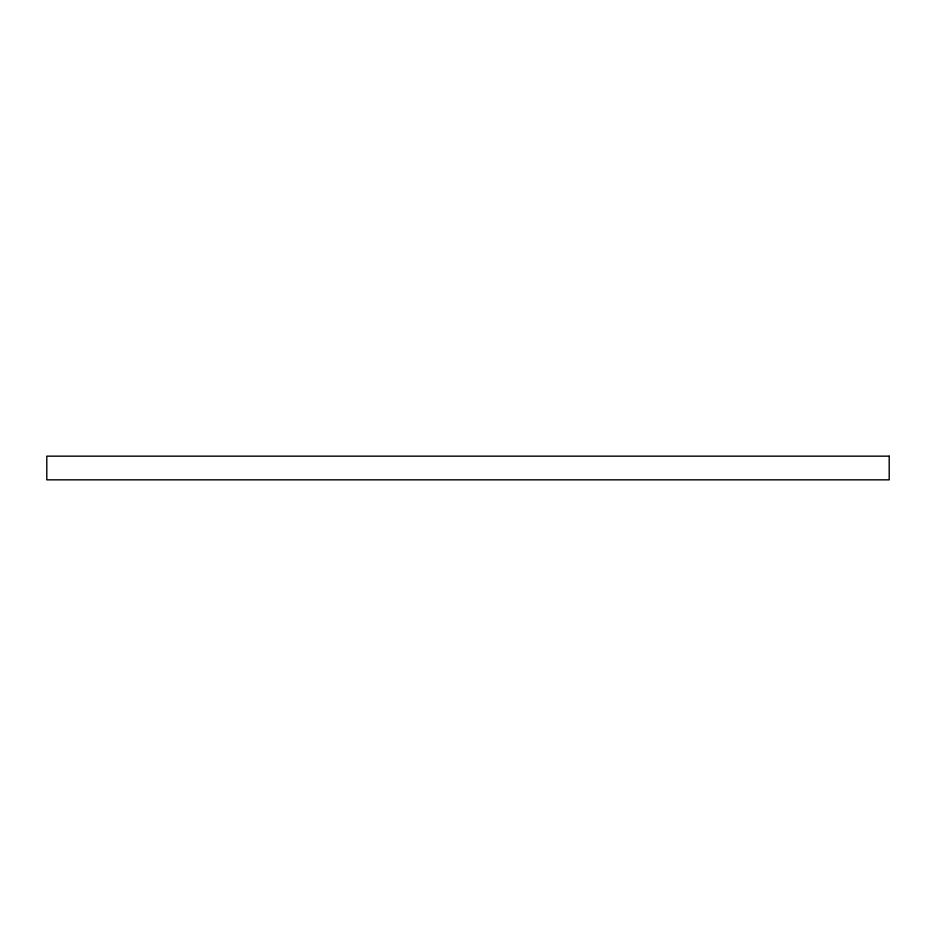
<?xml version="1.0" encoding="UTF-8"?>
<svg xmlns="http://www.w3.org/2000/svg" width="936" height="936" viewBox="0 0 936 936"><rect width="100%" height="100%" fill="white"/><g stroke="black" fill="none" stroke-linecap="round" stroke-linejoin="round"><path stroke-width="1.4" d="M889.2 456.16L46.8 456.16L46.8 479.84L889.2 479.84L889.2 456.16"/></g></svg>
